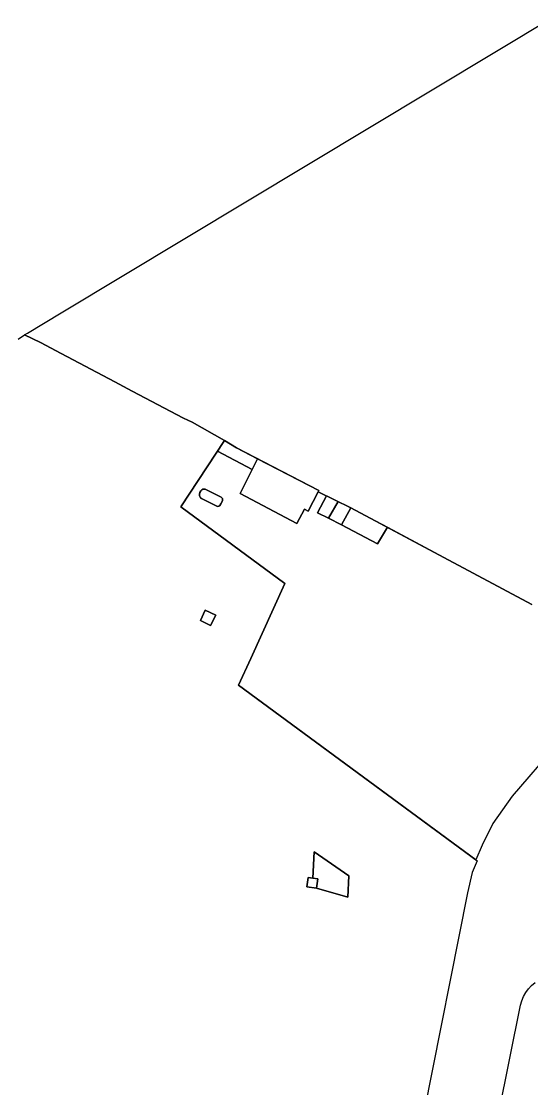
# Model space of a CAD drawing. Header units: millimetres. Extents: x 1888 to 2040, y 1705 to 1894.
# Drawn here: x 1942.637 to 1942.7884, y 1822.3468 to 1822.6636 of the extents above; entities that cross this region are included whole.
import ezdxf

# ---------------------------------------------------------------- set-up
doc = ezdxf.new("R2010")
doc.units = ezdxf.units.MM

# ---------------------------------------------------------------- blocks, each defined once
blk = doc.blocks.new('PI Son Oms')
for p, q in [((-182.12751, -12.19527), (-181.95066, -12.08891)), ((-182.12751, -12.19527), (-181.95066, -12.08891)), ((-182.13757, -12.20132), (-182.12751, -12.19527)), ((-182.13757, -12.20132), (-182.12751, -12.19527)), ((-182.13841, -12.20183), (-182.13757, -12.20132)), ((-182.13841, -12.20183), (-182.13757, -12.20132)), ((-182.14031, -12.20307), (-182.13841, -12.20183)), ((-182.14031, -12.20307), (-182.13841, -12.20183)), ((-182.13371, -12.20411), (-182.13841, -12.20183)), ((-182.13841, -12.20183), (-182.13371, -12.20411)), ((-182.13371, -12.20411), (-182.13841, -12.20183)), ((-182.13841, -12.20183), (-182.13371, -12.20411)), ((-182.12751, -12.20739), (-182.13371, -12.20411)), ((-182.13371, -12.20411), (-182.12751, -12.20739)), ((-182.12751, -12.20739), (-182.13371, -12.20411)), ((-182.13371, -12.20411), (-182.12751, -12.20739)), ((-182.11163, -12.2158), (-182.12751, -12.20739)), ((-182.12751, -12.20739), (-182.11163, -12.2158)), ((-182.11163, -12.2158), (-182.12751, -12.20739)), ((-182.12751, -12.20739), (-182.11163, -12.2158)), ((-182.10651, -12.21859), (-182.11163, -12.2158)), ((-182.11163, -12.2158), (-182.10651, -12.21859)), ((-182.10651, -12.21859), (-182.11163, -12.2158)), ((-182.11163, -12.2158), (-182.10651, -12.21859)), ((-182.09128, -12.22654), (-182.10651, -12.21859)), ((-182.10651, -12.21859), (-182.09128, -12.22654)), ((-182.09128, -12.22654), (-182.10651, -12.21859)), ((-182.10651, -12.21859), (-182.09128, -12.22654)), ((-182.08867, -12.22778), (-182.09128, -12.22654)), ((-182.09128, -12.22654), (-182.08867, -12.22778)), ((-182.08867, -12.22778), (-182.09128, -12.22654)), ((-182.09128, -12.22654), (-182.08867, -12.22778)), ((-182.07905, -12.23323), (-182.08867, -12.22778)), ((-182.08867, -12.22778), (-182.07905, -12.23323)), ((-182.07905, -12.23323), (-182.08867, -12.22778)), ((-182.08867, -12.22778), (-182.07905, -12.23323)), ((-182.07905, -12.23323), (-182.09207, -12.25285)), ((-182.09207, -12.25285), (-182.07905, -12.23323)), ((-182.07905, -12.23323), (-182.09207, -12.25285)), ((-182.08114, -12.23637), (-182.07905, -12.23323)), ((-182.07549, -12.23539), (-182.07905, -12.23323)), ((-182.07905, -12.23323), (-182.07549, -12.23539)), ((-182.07549, -12.23539), (-182.07905, -12.23323)), ((-182.07905, -12.23323), (-182.07549, -12.23539)), ((-182.05107, -12.24805), (-182.07549, -12.23539)), ((-182.07549, -12.23539), (-182.0693, -12.2386)), ((-182.05107, -12.24805), (-182.07549, -12.23539)), ((-182.07549, -12.23539), (-182.05107, -12.24805)), ((-182.09207, -12.25285), (-182.08114, -12.23637)), ((-182.08114, -12.23637), (-182.07083, -12.2418)), ((-182.07083, -12.2418), (-182.08114, -12.23637)), ((-182.0693, -12.2386), (-182.07083, -12.2418)), ((-182.07083, -12.2418), (-182.0693, -12.2386)), ((-182.0693, -12.2386), (-182.05107, -12.24805)), ((-182.07083, -12.2418), (-182.07443, -12.24892)), ((-182.07443, -12.24892), (-182.07083, -12.2418)), ((-182.08636, -12.24864), (-182.08652, -12.24915)), ((-182.08652, -12.24915), (-182.08636, -12.24864)), ((-182.0861, -12.24816), (-182.08636, -12.24864)), ((-182.08636, -12.24864), (-182.0861, -12.24816)), ((-182.0858, -12.24781), (-182.0861, -12.24816)), ((-182.0861, -12.24816), (-182.0858, -12.24781)), ((-182.0855, -12.24764), (-182.0858, -12.24781)), ((-182.0858, -12.24781), (-182.0855, -12.24764)), ((-182.08516, -12.24758), (-182.0855, -12.24764)), ((-182.0855, -12.24764), (-182.08516, -12.24758)), ((-182.08482, -12.24764), (-182.08516, -12.24758)), ((-182.08516, -12.24758), (-182.08482, -12.24764)), ((-182.08001, -12.24999), (-182.08482, -12.24764)), ((-182.08482, -12.24764), (-182.08001, -12.24999)), ((-182.05424, -12.25412), (-182.05124, -12.24838)), ((-182.05124, -12.24838), (-182.05424, -12.25412)), ((-182.05124, -12.24838), (-182.05107, -12.24805)), ((-182.05107, -12.24805), (-182.05124, -12.24838)), ((-182.05124, -12.24838), (-182.05107, -12.24805)), ((-182.05107, -12.24805), (-182.05124, -12.24838)), ((-182.04154, -12.25314), (-182.05124, -12.24838)), ((-182.05124, -12.24838), (-182.0488, -12.24958)), ((-182.04154, -12.25314), (-182.05124, -12.24838)), ((-182.05124, -12.24838), (-182.04154, -12.25314)), ((-182.08652, -12.24915), (-182.08652, -12.24946)), ((-182.08652, -12.24946), (-182.08652, -12.24915)), ((-182.08652, -12.24946), (-182.08643, -12.24984)), ((-182.08643, -12.24984), (-182.08652, -12.24946)), ((-182.08643, -12.24984), (-182.08622, -12.25017)), ((-182.08622, -12.25017), (-182.08643, -12.24984)), ((-182.08622, -12.25017), (-182.08592, -12.25042)), ((-182.08592, -12.25042), (-182.08622, -12.25017)), ((-182.08592, -12.25042), (-182.08131, -12.25267)), ((-182.08131, -12.25267), (-182.08592, -12.25042)), ((-182.08047, -12.25246), (-182.08012, -12.25194)), ((-182.08012, -12.25194), (-182.08047, -12.25246)), ((-182.08012, -12.25194), (-182.0797, -12.25104)), ((-182.0797, -12.25104), (-182.08012, -12.25194)), ((-182.07968, -12.25036), (-182.08001, -12.24999)), ((-182.08001, -12.24999), (-182.07968, -12.25036)), ((-182.0797, -12.25104), (-182.07963, -12.2507)), ((-182.07963, -12.2507), (-182.0797, -12.25104)), ((-182.07963, -12.2507), (-182.07968, -12.25036)), ((-182.07968, -12.25036), (-182.07963, -12.2507)), ((-182.07443, -12.24892), (-182.05758, -12.25778)), ((-182.05758, -12.25778), (-182.07443, -12.24892)), ((-182.0488, -12.24958), (-182.05146, -12.25461)), ((-182.05146, -12.25461), (-182.0488, -12.24958)), ((-182.0488, -12.24958), (-182.04535, -12.25127)), ((-182.04822, -12.25627), (-182.04535, -12.25127)), ((-182.04535, -12.25127), (-182.04822, -12.25627)), ((-182.04535, -12.25127), (-182.04154, -12.25314)), ((-182.06117, -12.27561), (-182.09207, -12.25285)), ((-182.09207, -12.25285), (-182.06117, -12.27561)), ((-182.06117, -12.27561), (-182.09207, -12.25285)), ((-182.09207, -12.25285), (-182.06117, -12.27561)), ((-182.08131, -12.25267), (-182.08101, -12.25273)), ((-182.08101, -12.25273), (-182.08131, -12.25267)), ((-182.08101, -12.25273), (-182.08074, -12.25266)), ((-182.08074, -12.25266), (-182.08101, -12.25273)), ((-182.08074, -12.25266), (-182.08047, -12.25246)), ((-182.08047, -12.25246), (-182.08074, -12.25266)), ((-182.05758, -12.25778), (-182.05529, -12.25357)), ((-182.05529, -12.25357), (-182.05758, -12.25778)), ((-182.05529, -12.25357), (-182.05424, -12.25412)), ((-182.05424, -12.25412), (-182.05529, -12.25357)), ((-182.05146, -12.25461), (-182.04822, -12.25627)), ((-182.04822, -12.25627), (-182.05146, -12.25461)), ((-182.04154, -12.25314), (-182.04439, -12.25824)), ((-182.04439, -12.25824), (-182.04154, -12.25314)), ((-181.9879, -12.28185), (-182.04154, -12.25314)), ((-182.04154, -12.25314), (-182.03072, -12.25893)), ((-181.9879, -12.28185), (-182.04154, -12.25314)), ((-182.04154, -12.25314), (-181.9879, -12.28185)), ((-182.04439, -12.25824), (-182.04822, -12.25627)), ((-182.04822, -12.25627), (-182.04439, -12.25824)), ((-182.04439, -12.25824), (-182.03361, -12.26386)), ((-182.03361, -12.26386), (-182.04439, -12.25824)), ((-182.03361, -12.26386), (-182.03072, -12.25893)), ((-182.03072, -12.25893), (-182.03361, -12.26386)), ((-182.03072, -12.25893), (-181.9879, -12.28185)), ((-182.07129, -12.29789), (-182.06117, -12.27561)), ((-182.06117, -12.27561), (-182.07129, -12.29789)), ((-182.07129, -12.29789), (-182.06117, -12.27561)), ((-182.06117, -12.27561), (-182.07129, -12.29789)), ((-182.08476, -12.28352), (-182.08619, -12.28665)), ((-182.08619, -12.28665), (-182.08476, -12.28352)), ((-182.08166, -12.28505), (-182.08476, -12.28352)), ((-182.08476, -12.28352), (-182.08166, -12.28505)), ((-182.08619, -12.28665), (-182.08324, -12.28812)), ((-182.08324, -12.28812), (-182.08619, -12.28665)), ((-182.08324, -12.28812), (-182.08166, -12.28505)), ((-182.08166, -12.28505), (-182.08324, -12.28812)), ((-182.07487, -12.30578), (-182.07129, -12.29789)), ((-182.07129, -12.29789), (-182.07487, -12.30578)), ((-182.07487, -12.30578), (-182.07129, -12.29789)), ((-182.07129, -12.29789), (-182.07487, -12.30578)), ((-181.95835, -12.29766), (-181.99367, -12.33871)), ((-181.95835, -12.29766), (-181.99367, -12.33871)), ((-182.00445, -12.35765), (-182.07487, -12.30578)), ((-182.07487, -12.30578), (-182.00411, -12.3579)), ((-182.00445, -12.35765), (-182.07487, -12.30578)), ((-182.07487, -12.30578), (-182.00411, -12.3579)), ((-181.99367, -12.33871), (-181.99942, -12.34687)), ((-181.99367, -12.33871), (-181.99942, -12.34687)), ((-181.99942, -12.34687), (-182.00255, -12.35325)), ((-181.99942, -12.34687), (-182.00255, -12.35325)), ((-182.00255, -12.35325), (-182.00445, -12.35765)), ((-182.00255, -12.35325), (-182.00445, -12.35765)), ((-182.05285, -12.36309), (-182.05245, -12.3553)), ((-182.05245, -12.3553), (-182.05285, -12.36309)), ((-182.05245, -12.3553), (-182.04221, -12.36234)), ((-182.04221, -12.36234), (-182.05245, -12.3553)), ((-182.00411, -12.3579), (-182.0056, -12.36136)), ((-182.00411, -12.3579), (-182.0056, -12.36136)), ((-182.05428, -12.36289), (-182.05465, -12.36564)), ((-182.05465, -12.36564), (-182.05428, -12.36289)), ((-182.05285, -12.36309), (-182.05428, -12.36289)), ((-182.05428, -12.36289), (-182.05285, -12.36309)), ((-182.04221, -12.36234), (-182.04246, -12.36872)), ((-182.04246, -12.36872), (-182.04221, -12.36234)), ((-182.0056, -12.36136), (-182.0069, -12.36741)), ((-182.0056, -12.36136), (-182.0069, -12.36741)), ((-182.05465, -12.36564), (-182.05174, -12.36607)), ((-182.05174, -12.36607), (-182.05465, -12.36564)), ((-182.05136, -12.36329), (-182.05285, -12.36309)), ((-182.05285, -12.36309), (-182.05136, -12.36329)), ((-182.05174, -12.36607), (-182.05136, -12.36329)), ((-182.05136, -12.36329), (-182.05174, -12.36607)), ((-182.04246, -12.36872), (-182.05174, -12.36607)), ((-182.05174, -12.36607), (-182.04246, -12.36872)), ((-182.0069, -12.36741), (-182.0407, -12.53693)), ((-182.0069, -12.36741), (-182.0407, -12.53693)), ((-181.98791, -12.3949), (-181.98685, -12.39403)), ((-181.98791, -12.3949), (-181.98685, -12.39403)), ((-181.99032, -12.3982), (-181.98966, -12.397)), ((-181.99032, -12.3982), (-181.98966, -12.397)), ((-181.98966, -12.397), (-181.98885, -12.3959)), ((-181.98966, -12.397), (-181.98885, -12.3959)), ((-181.98885, -12.3959), (-181.98791, -12.3949)), ((-181.98885, -12.3959), (-181.98791, -12.3949)), ((-182.00812, -12.48489), (-181.99118, -12.4008)), ((-182.00812, -12.48489), (-181.99118, -12.4008)), ((-181.99118, -12.4008), (-181.99083, -12.39948)), ((-181.99118, -12.4008), (-181.99083, -12.39948)), ((-181.99083, -12.39948), (-181.99032, -12.3982)), ((-181.99083, -12.39948), (-181.99032, -12.3982))]:
    blk.add_line(p, q)

msp = doc.modelspace()

# ---------------------------------------------------------------- block references
msp.add_blockref('PI Son Oms', (2124.77634, 1834.77236))

doc.saveas('drawing.dxf')
